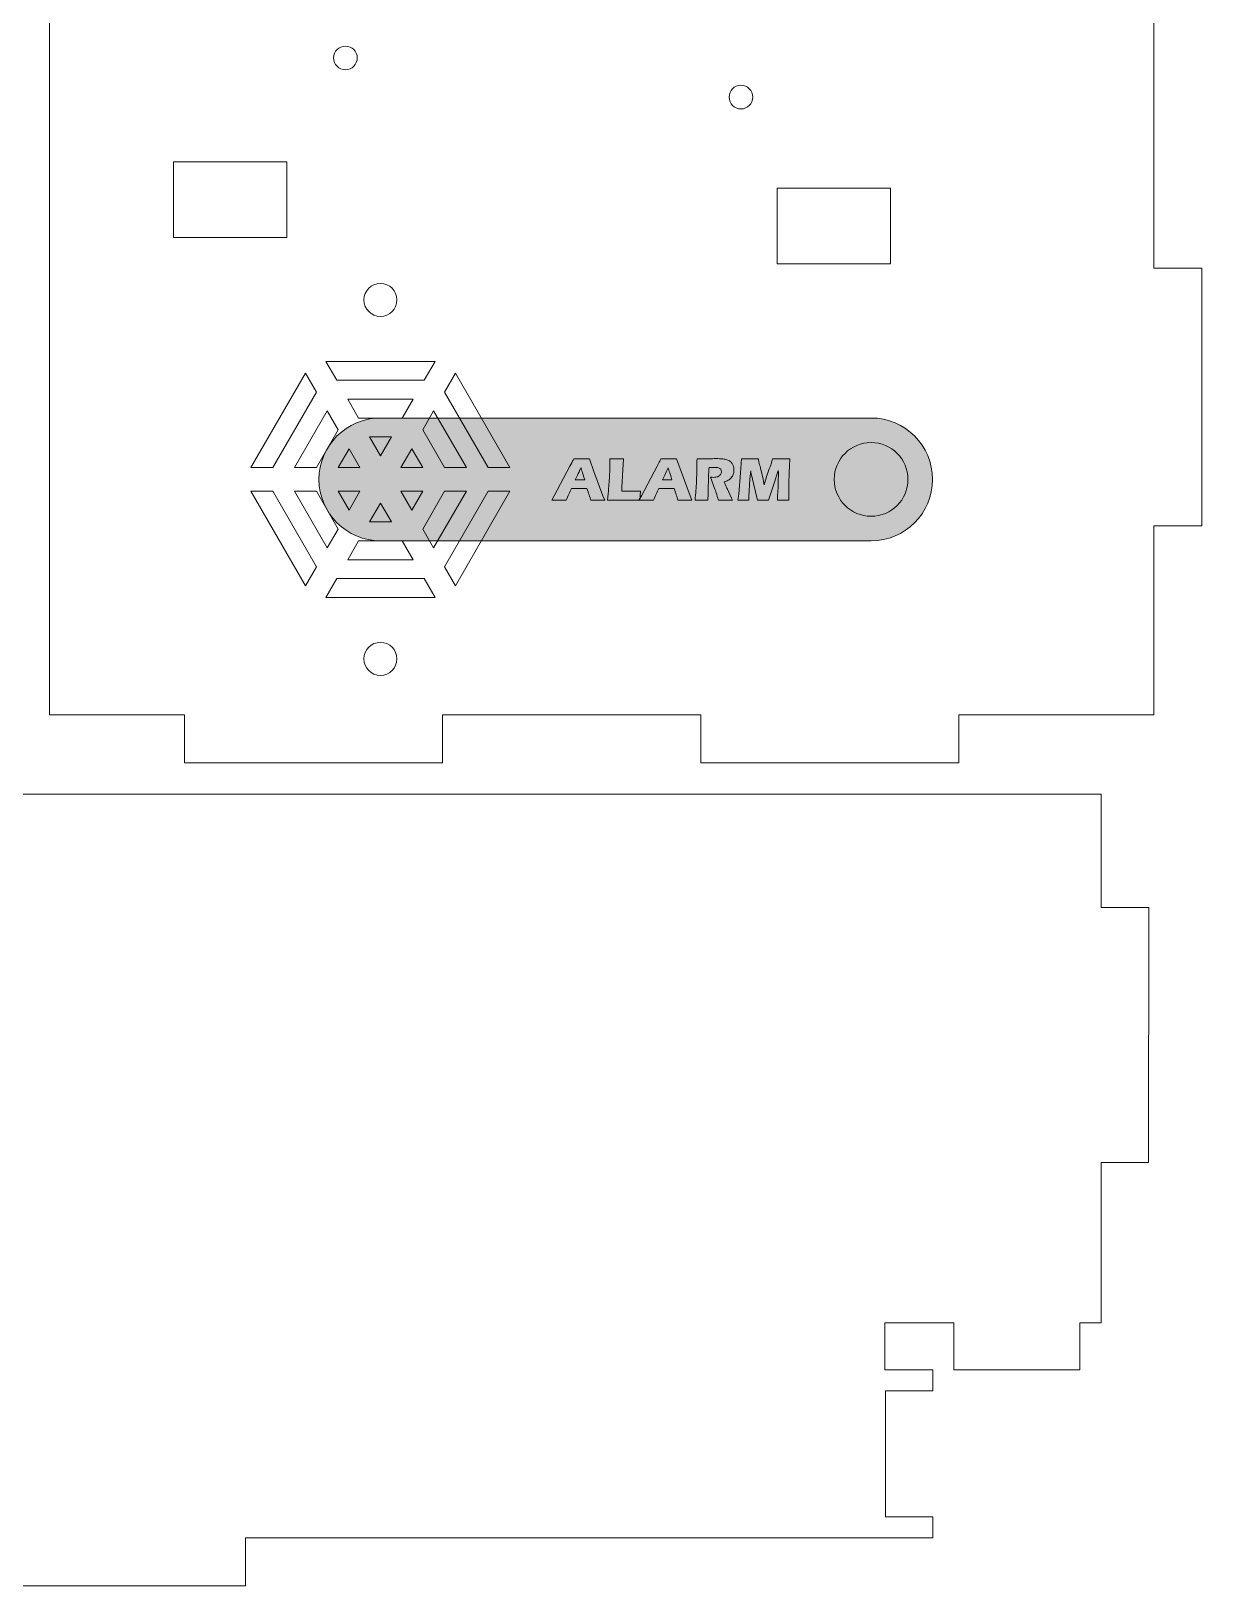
# Model space of a CAD drawing. Header units: millimetres. Extents: x -102 to 579, y -399 to 127.
# Drawn here: x 22.6 to 146.5, y -399 to -234.4 of the extents above; entities that cross this region are included whole.
import ezdxf

# ---------------------------------------------------------------- set-up
doc = ezdxf.new("R2010")
doc.units = ezdxf.units.MM
doc.header["$MEASUREMENT"] = 0
doc.layers.add('Layer 1', color=7, linetype='Continuous')

# ---------------------------------------------------------------- blocks, each defined once
blk = doc.blocks.new('block 58')
at = {"layer": 'Layer 1', "color": 7, "lineweight": 5, "true_color": 0xffffff}
blk.add_open_spline([(54.66, -237.27), (54.66, -236.58), (55.21, -236.02), (55.91, -236.02), (56.6, -236.02), (57.16, -236.58), (57.16, -237.27), (57.16, -237.96), (56.6, -238.52), (55.91, -238.52), (55.21, -238.52), (54.66, -237.96), (54.66, -237.27), (54.66, -237.27), (54.66, -237.27), (54.66, -237.27)], degree=3, knots=[0, 0, 0, 0, 1, 1, 1, 2, 2, 2, 3, 3, 3, 4, 4, 4, 5, 5, 5, 5], dxfattribs=at)
blk = doc.blocks.new('block 61')
at = {"layer": 'Layer 1', "color": 7, "lineweight": 5, "true_color": 0xffffff}
blk.add_open_spline([(96.51, -241.42), (96.51, -240.73), (97.06, -240.17), (97.76, -240.17), (98.45, -240.17), (99.01, -240.73), (99.01, -241.42), (99.01, -242.11), (98.45, -242.67), (97.76, -242.67), (97.06, -242.67), (96.51, -242.11), (96.51, -241.42), (96.51, -241.42), (96.51, -241.42), (96.51, -241.42)], degree=3, knots=[0, 0, 0, 0, 1, 1, 1, 2, 2, 2, 3, 3, 3, 4, 4, 4, 5, 5, 5, 5], dxfattribs=at)
blk = doc.blocks.new('block 64')
at = {"layer": 'Layer 1', "color": 7, "lineweight": 5, "true_color": 0xffffff}
blk.add_open_spline([(57.86, -262.89), (57.86, -261.92), (58.65, -261.14), (59.61, -261.14), (60.58, -261.14), (61.36, -261.92), (61.36, -262.89), (61.36, -263.85), (60.58, -264.64), (59.61, -264.64), (58.65, -264.64), (57.86, -263.85), (57.86, -262.89), (57.86, -262.89), (57.86, -262.89), (57.86, -262.89)], degree=3, knots=[0, 0, 0, 0, 1, 1, 1, 2, 2, 2, 3, 3, 3, 4, 4, 4, 5, 5, 5, 5], dxfattribs=at)
blk = doc.blocks.new('block 65')
at = {"layer": 'Layer 1', "color": 7, "lineweight": 5, "true_color": 0xffffff}
blk.add_open_spline([(57.86, -300.89), (57.86, -299.92), (58.65, -299.14), (59.61, -299.14), (60.58, -299.14), (61.36, -299.92), (61.36, -300.89), (61.36, -301.85), (60.58, -302.64), (59.61, -302.64), (58.65, -302.64), (57.86, -301.85), (57.86, -300.89), (57.86, -300.89), (57.86, -300.89), (57.86, -300.89)], degree=3, knots=[0, 0, 0, 0, 1, 1, 1, 2, 2, 2, 3, 3, 3, 4, 4, 4, 5, 5, 5, 5], dxfattribs=at)
blk = doc.blocks.new('block 66')
at = {"layer": 'Layer 1', "color": 7, "lineweight": 5, "true_color": 0xffffff}
blk.add_open_spline([(107.63, -281.89), (107.63, -279.73), (109.38, -277.99), (111.53, -277.99), (113.69, -277.99), (115.43, -279.73), (115.43, -281.89), (115.43, -284.04), (113.69, -285.79), (111.53, -285.79), (109.38, -285.79), (107.63, -284.04), (107.63, -281.89), (107.63, -281.89), (107.63, -281.89), (107.63, -281.89)], degree=3, knots=[0, 0, 0, 0, 1, 1, 1, 2, 2, 2, 3, 3, 3, 4, 4, 4, 5, 5, 5, 5], dxfattribs=at)
blk = doc.blocks.new('block 70')
at = {"layer": 'Layer 1', "color": 7, "lineweight": 5, "true_color": 0xffffff}
blk.add_lwpolyline([(113.59, -251.07), (113.59, -259.07), (101.59, -259.07), (101.59, -251.07), (113.59, -251.07)], dxfattribs=at)
blk = doc.blocks.new('block 71')
at = {"layer": 'Layer 1', "color": 7, "lineweight": 5, "true_color": 0xffffff}
blk.add_lwpolyline([(49.72, -248.28), (49.72, -256.28), (37.72, -256.28), (37.72, -248.28), (49.72, -248.28)], dxfattribs=at)
blk = doc.blocks.new('block 72')
at = {"layer": 'Layer 1', "color": 7, "lineweight": 5, "true_color": 0xffffff}
blk.add_lwpolyline([(67.55, -293.14), (73.32, -283.14)], dxfattribs=at)
blk = doc.blocks.new('block 73')
at = {"layer": 'Layer 1', "color": 7, "lineweight": 5, "true_color": 0xffffff}
blk.add_lwpolyline([(73.32, -283.14), (71.01, -283.14)], dxfattribs=at)
blk = doc.blocks.new('block 74')
at = {"layer": 'Layer 1', "color": 7, "lineweight": 5, "true_color": 0xffffff}
blk.add_lwpolyline([(71.01, -283.14), (66.4, -291.14)], dxfattribs=at)
blk = doc.blocks.new('block 75')
at = {"layer": 'Layer 1', "color": 7, "lineweight": 5, "true_color": 0xffffff}
blk.add_lwpolyline([(66.4, -291.14), (67.55, -293.14)], dxfattribs=at)
blk = doc.blocks.new('block 76')
at = {"layer": 'Layer 1', "color": 7, "lineweight": 5, "true_color": 0xffffff}
blk.add_lwpolyline([(50.52, -283.14), (53.98, -289.14)], dxfattribs=at)
blk = doc.blocks.new('block 77')
at = {"layer": 'Layer 1', "color": 7, "lineweight": 5, "true_color": 0xffffff}
blk.add_lwpolyline([(53.98, -289.14), (55.14, -287.14)], dxfattribs=at)
blk = doc.blocks.new('block 78')
at = {"layer": 'Layer 1', "color": 7, "lineweight": 5, "true_color": 0xffffff}
blk.add_lwpolyline([(55.14, -287.14), (52.83, -283.14)], dxfattribs=at)
blk = doc.blocks.new('block 79')
at = {"layer": 'Layer 1', "color": 7, "lineweight": 5, "true_color": 0xffffff}
blk.add_lwpolyline([(52.83, -283.14), (50.52, -283.14)], dxfattribs=at)
blk = doc.blocks.new('block 80')
at = {"layer": 'Layer 1', "color": 7, "lineweight": 5, "true_color": 0xffffff}
blk.add_lwpolyline([(63.08, -273.39), (56.15, -273.39)], dxfattribs=at)
blk = doc.blocks.new('block 81')
at = {"layer": 'Layer 1', "color": 7, "lineweight": 5, "true_color": 0xffffff}
blk.add_lwpolyline([(56.15, -273.39), (57.3, -275.39)], dxfattribs=at)
blk = doc.blocks.new('block 82')
at = {"layer": 'Layer 1', "color": 7, "lineweight": 5, "true_color": 0xffffff}
blk.add_lwpolyline([(57.3, -275.39), (61.92, -275.39)], dxfattribs=at)
blk = doc.blocks.new('block 83')
at = {"layer": 'Layer 1', "color": 7, "lineweight": 5, "true_color": 0xffffff}
blk.add_lwpolyline([(61.92, -275.39), (63.08, -273.39)], dxfattribs=at)
blk = doc.blocks.new('block 84')
at = {"layer": 'Layer 1', "color": 7, "lineweight": 5, "true_color": 0xffffff}
blk.add_lwpolyline([(53.98, -274.64), (50.52, -280.64)], dxfattribs=at)
blk = doc.blocks.new('block 85')
at = {"layer": 'Layer 1', "color": 7, "lineweight": 5, "true_color": 0xffffff}
blk.add_lwpolyline([(50.52, -280.64), (52.83, -280.64)], dxfattribs=at)
blk = doc.blocks.new('block 86')
at = {"layer": 'Layer 1', "color": 7, "lineweight": 5, "true_color": 0xffffff}
blk.add_lwpolyline([(52.83, -280.64), (55.14, -276.64)], dxfattribs=at)
blk = doc.blocks.new('block 87')
at = {"layer": 'Layer 1', "color": 7, "lineweight": 5, "true_color": 0xffffff}
blk.add_lwpolyline([(55.14, -276.64), (53.98, -274.64)], dxfattribs=at)
blk = doc.blocks.new('block 88')
at = {"layer": 'Layer 1', "color": 7, "lineweight": 5, "true_color": 0xffffff}
blk.add_lwpolyline([(56.15, -290.39), (63.08, -290.39)], dxfattribs=at)
blk = doc.blocks.new('block 89')
at = {"layer": 'Layer 1', "color": 7, "lineweight": 5, "true_color": 0xffffff}
blk.add_lwpolyline([(63.08, -290.39), (61.92, -288.39)], dxfattribs=at)
blk = doc.blocks.new('block 90')
at = {"layer": 'Layer 1', "color": 7, "lineweight": 5, "true_color": 0xffffff}
blk.add_lwpolyline([(61.92, -288.39), (57.3, -288.39)], dxfattribs=at)
blk = doc.blocks.new('block 91')
at = {"layer": 'Layer 1', "color": 7, "lineweight": 5, "true_color": 0xffffff}
blk.add_lwpolyline([(57.3, -288.39), (56.15, -290.39)], dxfattribs=at)
blk = doc.blocks.new('block 92')
at = {"layer": 'Layer 1', "color": 7, "lineweight": 5, "true_color": 0xffffff}
blk.add_lwpolyline([(65.24, -289.14), (68.71, -283.14)], dxfattribs=at)
blk = doc.blocks.new('block 93')
at = {"layer": 'Layer 1', "color": 7, "lineweight": 5, "true_color": 0xffffff}
blk.add_lwpolyline([(68.71, -283.14), (66.4, -283.14)], dxfattribs=at)
blk = doc.blocks.new('block 94')
at = {"layer": 'Layer 1', "color": 7, "lineweight": 5, "true_color": 0xffffff}
blk.add_lwpolyline([(66.4, -283.14), (64.09, -287.14)], dxfattribs=at)
blk = doc.blocks.new('block 95')
at = {"layer": 'Layer 1', "color": 7, "lineweight": 5, "true_color": 0xffffff}
blk.add_lwpolyline([(64.09, -287.14), (65.24, -289.14)], dxfattribs=at)
blk = doc.blocks.new('block 96')
at = {"layer": 'Layer 1', "color": 7, "lineweight": 5, "true_color": 0xffffff}
blk.add_lwpolyline([(64.09, -280.64), (62.93, -278.64)], dxfattribs=at)
blk = doc.blocks.new('block 97')
at = {"layer": 'Layer 1', "color": 7, "lineweight": 5, "true_color": 0xffffff}
blk.add_lwpolyline([(62.93, -278.64), (61.78, -280.64)], dxfattribs=at)
blk = doc.blocks.new('block 98')
at = {"layer": 'Layer 1', "color": 7, "lineweight": 5, "true_color": 0xffffff}
blk.add_lwpolyline([(61.78, -280.64), (64.09, -280.64)], dxfattribs=at)
blk = doc.blocks.new('block 99')
at = {"layer": 'Layer 1', "color": 7, "lineweight": 5, "true_color": 0xffffff}
blk.add_lwpolyline([(60.77, -277.39), (58.46, -277.39)], dxfattribs=at)
blk = doc.blocks.new('block 100')
at = {"layer": 'Layer 1', "color": 7, "lineweight": 5, "true_color": 0xffffff}
blk.add_lwpolyline([(58.46, -277.39), (59.61, -279.39)], dxfattribs=at)
blk = doc.blocks.new('block 101')
at = {"layer": 'Layer 1', "color": 7, "lineweight": 5, "true_color": 0xffffff}
blk.add_lwpolyline([(59.61, -279.39), (60.77, -277.39)], dxfattribs=at)
blk = doc.blocks.new('block 102')
at = {"layer": 'Layer 1', "color": 7, "lineweight": 5, "true_color": 0xffffff}
blk.add_lwpolyline([(57.45, -283.14), (55.14, -283.14)], dxfattribs=at)
blk = doc.blocks.new('block 103')
at = {"layer": 'Layer 1', "color": 7, "lineweight": 5, "true_color": 0xffffff}
blk.add_lwpolyline([(55.14, -283.14), (56.29, -285.14)], dxfattribs=at)
blk = doc.blocks.new('block 104')
at = {"layer": 'Layer 1', "color": 7, "lineweight": 5, "true_color": 0xffffff}
blk.add_lwpolyline([(56.29, -285.14), (57.45, -283.14)], dxfattribs=at)
blk = doc.blocks.new('block 105')
at = {"layer": 'Layer 1', "color": 7, "lineweight": 5, "true_color": 0xffffff}
blk.add_lwpolyline([(48.21, -280.64), (52.83, -272.64)], dxfattribs=at)
blk = doc.blocks.new('block 106')
at = {"layer": 'Layer 1', "color": 7, "lineweight": 5, "true_color": 0xffffff}
blk.add_lwpolyline([(52.83, -272.64), (51.67, -270.64)], dxfattribs=at)
blk = doc.blocks.new('block 107')
at = {"layer": 'Layer 1', "color": 7, "lineweight": 5, "true_color": 0xffffff}
blk.add_lwpolyline([(51.67, -270.64), (45.9, -280.64)], dxfattribs=at)
blk = doc.blocks.new('block 108')
at = {"layer": 'Layer 1', "color": 7, "lineweight": 5, "true_color": 0xffffff}
blk.add_lwpolyline([(45.9, -280.64), (48.21, -280.64)], dxfattribs=at)
blk = doc.blocks.new('block 109')
at = {"layer": 'Layer 1', "color": 7, "lineweight": 5, "true_color": 0xffffff}
blk.add_lwpolyline([(66.4, -272.64), (71.01, -280.64)], dxfattribs=at)
blk = doc.blocks.new('block 110')
at = {"layer": 'Layer 1', "color": 7, "lineweight": 5, "true_color": 0xffffff}
blk.add_lwpolyline([(71.01, -280.64), (73.32, -280.64)], dxfattribs=at)
blk = doc.blocks.new('block 111')
at = {"layer": 'Layer 1', "color": 7, "lineweight": 5, "true_color": 0xffffff}
blk.add_lwpolyline([(73.32, -280.64), (67.55, -270.64)], dxfattribs=at)
blk = doc.blocks.new('block 112')
at = {"layer": 'Layer 1', "color": 7, "lineweight": 5, "true_color": 0xffffff}
blk.add_lwpolyline([(67.55, -270.64), (66.4, -272.64)], dxfattribs=at)
blk = doc.blocks.new('block 113')
at = {"layer": 'Layer 1', "color": 7, "lineweight": 5, "true_color": 0xffffff}
blk.add_lwpolyline([(64.23, -292.39), (54.99, -292.39)], dxfattribs=at)
blk = doc.blocks.new('block 114')
at = {"layer": 'Layer 1', "color": 7, "lineweight": 5, "true_color": 0xffffff}
blk.add_lwpolyline([(53.84, -294.39), (65.39, -294.39)], dxfattribs=at)
blk = doc.blocks.new('block 115')
at = {"layer": 'Layer 1', "color": 7, "lineweight": 5, "true_color": 0xffffff}
blk.add_lwpolyline([(65.39, -294.39), (64.23, -292.39)], dxfattribs=at)
blk = doc.blocks.new('block 116')
at = {"layer": 'Layer 1', "color": 7, "lineweight": 5, "true_color": 0xffffff}
blk.add_lwpolyline([(54.99, -271.39), (64.23, -271.39)], dxfattribs=at)
blk = doc.blocks.new('block 117')
at = {"layer": 'Layer 1', "color": 7, "lineweight": 5, "true_color": 0xffffff}
blk.add_lwpolyline([(64.23, -271.39), (65.39, -269.39)], dxfattribs=at)
blk = doc.blocks.new('block 118')
at = {"layer": 'Layer 1', "color": 7, "lineweight": 5, "true_color": 0xffffff}
blk.add_lwpolyline([(65.39, -269.39), (53.84, -269.39)], dxfattribs=at)
blk = doc.blocks.new('block 119')
at = {"layer": 'Layer 1', "color": 7, "lineweight": 5, "true_color": 0xffffff}
blk.add_lwpolyline([(53.84, -269.39), (54.99, -271.39)], dxfattribs=at)
blk = doc.blocks.new('block 120')
at = {"layer": 'Layer 1', "color": 7, "lineweight": 5, "true_color": 0xffffff}
blk.add_lwpolyline([(52.83, -291.14), (48.21, -283.14)], dxfattribs=at)
blk = doc.blocks.new('block 121')
at = {"layer": 'Layer 1', "color": 7, "lineweight": 5, "true_color": 0xffffff}
blk.add_lwpolyline([(48.21, -283.14), (45.9, -283.14)], dxfattribs=at)
blk = doc.blocks.new('block 122')
at = {"layer": 'Layer 1', "color": 7, "lineweight": 5, "true_color": 0xffffff}
blk.add_lwpolyline([(45.9, -283.14), (51.67, -293.14)], dxfattribs=at)
blk = doc.blocks.new('block 123')
at = {"layer": 'Layer 1', "color": 7, "lineweight": 5, "true_color": 0xffffff}
blk.add_lwpolyline([(51.67, -293.14), (52.83, -291.14)], dxfattribs=at)
blk = doc.blocks.new('block 124')
at = {"layer": 'Layer 1', "color": 7, "lineweight": 5, "true_color": 0xffffff}
blk.add_lwpolyline([(56.29, -278.64), (55.14, -280.64)], dxfattribs=at)
blk = doc.blocks.new('block 125')
at = {"layer": 'Layer 1', "color": 7, "lineweight": 5, "true_color": 0xffffff}
blk.add_lwpolyline([(55.14, -280.64), (57.45, -280.64)], dxfattribs=at)
blk = doc.blocks.new('block 126')
at = {"layer": 'Layer 1', "color": 7, "lineweight": 5, "true_color": 0xffffff}
blk.add_lwpolyline([(57.45, -280.64), (56.29, -278.64)], dxfattribs=at)
blk = doc.blocks.new('block 127')
at = {"layer": 'Layer 1', "color": 7, "lineweight": 5, "true_color": 0xffffff}
blk.add_lwpolyline([(68.71, -280.64), (65.24, -274.64)], dxfattribs=at)
blk = doc.blocks.new('block 128')
at = {"layer": 'Layer 1', "color": 7, "lineweight": 5, "true_color": 0xffffff}
blk.add_lwpolyline([(65.24, -274.64), (64.09, -276.64)], dxfattribs=at)
blk = doc.blocks.new('block 129')
at = {"layer": 'Layer 1', "color": 7, "lineweight": 5, "true_color": 0xffffff}
blk.add_lwpolyline([(64.09, -276.64), (66.4, -280.64)], dxfattribs=at)
blk = doc.blocks.new('block 130')
at = {"layer": 'Layer 1', "color": 7, "lineweight": 5, "true_color": 0xffffff}
blk.add_lwpolyline([(66.4, -280.64), (68.71, -280.64)], dxfattribs=at)
blk = doc.blocks.new('block 131')
at = {"layer": 'Layer 1', "color": 7, "lineweight": 5, "true_color": 0xffffff}
blk.add_lwpolyline([(58.46, -286.39), (60.77, -286.39)], dxfattribs=at)
blk = doc.blocks.new('block 132')
at = {"layer": 'Layer 1', "color": 7, "lineweight": 5, "true_color": 0xffffff}
blk.add_lwpolyline([(60.77, -286.39), (59.61, -284.39)], dxfattribs=at)
blk = doc.blocks.new('block 133')
at = {"layer": 'Layer 1', "color": 7, "lineweight": 5, "true_color": 0xffffff}
blk.add_lwpolyline([(59.61, -284.39), (58.46, -286.39)], dxfattribs=at)
blk = doc.blocks.new('block 134')
at = {"layer": 'Layer 1', "color": 7, "lineweight": 5, "true_color": 0xffffff}
blk.add_lwpolyline([(62.93, -285.14), (64.09, -283.14)], dxfattribs=at)
blk = doc.blocks.new('block 135')
at = {"layer": 'Layer 1', "color": 7, "lineweight": 5, "true_color": 0xffffff}
blk.add_lwpolyline([(64.09, -283.14), (61.78, -283.14)], dxfattribs=at)
blk = doc.blocks.new('block 136')
at = {"layer": 'Layer 1', "color": 7, "lineweight": 5, "true_color": 0xffffff}
blk.add_lwpolyline([(61.78, -283.14), (62.93, -285.14)], dxfattribs=at)
blk = doc.blocks.new('block 137')
at = {"layer": 'Layer 1', "color": 7, "lineweight": 5, "true_color": 0xffffff}
blk.add_lwpolyline([(54.99, -292.39), (53.84, -294.39)], dxfattribs=at)
blk = doc.blocks.new('block 138')
at = {"layer": 'Layer 1', "color": 7, "lineweight": 5, "true_color": 0xffffff}
blk.add_lwpolyline([(24.61, -306.81), (24.61, -75.67)], dxfattribs=at)
blk = doc.blocks.new('block 139')
at = {"layer": 'Layer 1', "color": 7, "lineweight": 5, "true_color": 0xffffff}
blk.add_lwpolyline([(141.45, -232.21), (141.45, -259.51), (146.53, -259.51), (146.53, -286.82), (141.45, -286.82), (141.45, -306.81), (120.8, -306.81), (120.8, -311.89), (93.5, -311.89), (93.5, -306.81), (66.19, -306.81), (66.19, -311.89), (38.89, -311.89), (38.89, -306.81), (24.61, -306.81)], dxfattribs=at)
blk = doc.blocks.new('block 55')
at = {"layer": 'Layer 1'}
for name in ['block 139', 'block 138', 'block 58', 'block 61', 'block 71', 'block 70', 'block 64', 'block 118', 'block 119', 'block 117', 'block 107', 'block 106', 'block 116', 'block 112', 'block 111', 'block 105', 'block 109', 'block 84', 'block 87', 'block 80', 'block 81', 'block 83', 'block 128', 'block 127', 'block 82', 'block 86', 'block 99', 'block 100', 'block 101', 'block 129', 'block 66', 'block 124', 'block 126', 'block 97', 'block 96', 'block 108', 'block 85', 'block 125', 'block 98', 'block 130', 'block 110', 'block 121', 'block 122', 'block 120', 'block 76', 'block 79', 'block 78', 'block 102', 'block 103', 'block 104', 'block 133', 'block 132', 'block 135', 'block 136', 'block 134', 'block 94', 'block 92', 'block 74', 'block 93', 'block 72', 'block 73', 'block 77', 'block 131', 'block 95', 'block 91', 'block 90', 'block 89', 'block 123', 'block 88', 'block 75', 'block 137', 'block 113', 'block 115', 'block 114', 'block 65']:
    blk.add_blockref(name, (0, 0), dxfattribs=at)
blk = doc.blocks.new('block 162')
at = {"layer": 'Layer 1', "color": 7, "lineweight": 5, "true_color": 0xffffff}
blk.add_lwpolyline([(-4.68, -393.94), (-4.68, -399.02), (45.32, -399.02), (45.32, -393.94), (118.05, -393.94), (118.05, -391.72), (113.05, -391.72), (113.05, -378.38), (118.05, -378.38), (118.05, -376.16), (112.97, -376.16), (112.97, -371.16), (120.27, -371.16), (120.27, -376.16), (133.61, -376.16), (133.61, -371.16), (135.89, -371.16), (135.89, -354.2), (140.89, -354.2), (140.91, -327.2), (135.89, -327.2), (135.89, -315.2), (-95.25, -315.2), (-95.25, -327.2), (-100.27, -327.2), (-100.25, -354.2), (-95.25, -354.2), (-95.25, -393.94), (-4.68, -393.94)], dxfattribs=at)
blk = doc.blocks.new('block 164')
at = {"layer": 'Layer 1', "true_color": 0x000000}
h = blk.add_hatch(color=18, dxfattribs=at)
h.dxf.hatch_style = 2
edge = h.paths.add_edge_path()
edge.add_spline(control_points=[(77.74, -284.1), (77.74, -284.1), (78.01, -283.64), (78.01, -283.64), (78.01, -283.64), (79.67, -280.5), (79.67, -280.5), (79.67, -280.5), (79.85, -280.15), (79.85, -280.15), (79.9, -280.05), (79.97, -279.9), (80.07, -279.71), (80.44, -279.71), (80.72, -279.72), (80.89, -279.72), (81.19, -279.72), (81.47, -279.71), (81.73, -279.71), (81.73, -279.71), (82.2, -281.05), (82.2, -281.05), (82.2, -281.05), (83.16, -283.63), (83.16, -283.63), (83.16, -283.63), (83.34, -284.1), (83.34, -284.1), (82.97, -284.1), (82.74, -284.09), (82.67, -284.09), (82.49, -284.09), (82.22, -284.1), (81.87, -284.1), (81.78, -283.75), (81.64, -283.33), (81.46, -282.85), (81.46, -282.85), (79.84, -282.85), (79.84, -282.85), (79.66, -283.23), (79.46, -283.65), (79.26, -284.1), (78.87, -284.1), (78.62, -284.09), (78.53, -284.09), (78.37, -284.09), (78.1, -284.1), (77.74, -284.1)], knot_values=[0, 0, 0, 0, 1, 1, 1, 2, 2, 2, 3, 3, 3, 4, 4, 4, 5, 5, 5, 6, 6, 6, 7, 7, 7, 8, 8, 8, 9, 9, 9, 10, 10, 10, 11, 11, 11, 12, 12, 12, 13, 13, 13, 14, 14, 14, 15, 15, 15, 16, 16, 16, 16], degree=3, periodic=1)
edge = h.paths.add_edge_path()
edge.add_spline(control_points=[(80.23, -281.92), (80.23, -281.92), (81.23, -281.92), (81.23, -281.92), (80.98, -281.16), (80.85, -280.74), (80.82, -280.67), (80.68, -280.98), (80.56, -281.24), (80.46, -281.44), (80.46, -281.44), (80.23, -281.92), (80.23, -281.92)], knot_values=[0, 0, 0, 0, 1, 1, 1, 2, 2, 2, 3, 3, 3, 4, 4, 4, 4], degree=3, periodic=1)
h = blk.add_hatch(color=18, dxfattribs=at)
h.dxf.hatch_style = 2
edge = h.paths.add_edge_path()
edge.add_spline(control_points=[(83.65, -284.1), (83.7, -283.59), (83.74, -283.18), (83.76, -282.86), (83.81, -282.28), (83.84, -281.7), (83.87, -281.12), (83.89, -280.55), (83.9, -280.08), (83.9, -279.71), (84.19, -279.71), (84.45, -279.72), (84.67, -279.72), (84.83, -279.72), (85.04, -279.71), (85.33, -279.71), (85.33, -279.71), (85.25, -280.87), (85.25, -280.87), (85.25, -280.87), (85.16, -282.7), (85.16, -282.7), (85.16, -282.7), (85.14, -283.14), (85.14, -283.14), (85.51, -283.15), (85.75, -283.15), (85.86, -283.15), (86.43, -283.15), (86.85, -283.14), (87.14, -283.13), (87.14, -283.13), (87.07, -284.1), (87.07, -284.1), (86.51, -284.1), (85.97, -284.09), (85.46, -284.09), (84.77, -284.09), (84.17, -284.1), (83.65, -284.1)], knot_values=[0, 0, 0, 0, 1, 1, 1, 2, 2, 2, 3, 3, 3, 4, 4, 4, 5, 5, 5, 6, 6, 6, 7, 7, 7, 8, 8, 8, 9, 9, 9, 10, 10, 10, 11, 11, 11, 12, 12, 12, 13, 13, 13, 13], degree=3, periodic=1)
h = blk.add_hatch(color=18, dxfattribs=at)
h.dxf.hatch_style = 2
edge = h.paths.add_edge_path()
edge.add_spline(control_points=[(86.96, -284.1), (86.96, -284.1), (87.23, -283.64), (87.23, -283.64), (87.23, -283.64), (88.89, -280.5), (88.89, -280.5), (88.89, -280.5), (89.07, -280.15), (89.07, -280.15), (89.12, -280.05), (89.2, -279.9), (89.29, -279.71), (89.66, -279.71), (89.94, -279.72), (90.11, -279.72), (90.42, -279.72), (90.7, -279.71), (90.95, -279.71), (90.95, -279.71), (91.42, -281.05), (91.42, -281.05), (91.42, -281.05), (92.38, -283.63), (92.38, -283.63), (92.38, -283.63), (92.56, -284.1), (92.56, -284.1), (92.19, -284.1), (91.97, -284.09), (91.89, -284.09), (91.71, -284.09), (91.44, -284.1), (91.09, -284.1), (91, -283.75), (90.86, -283.33), (90.68, -282.85), (90.68, -282.85), (89.07, -282.85), (89.07, -282.85), (88.88, -283.23), (88.69, -283.65), (88.49, -284.1), (88.09, -284.1), (87.84, -284.09), (87.75, -284.09), (87.59, -284.09), (87.33, -284.1), (86.96, -284.1)], knot_values=[0, 0, 0, 0, 1, 1, 1, 2, 2, 2, 3, 3, 3, 4, 4, 4, 5, 5, 5, 6, 6, 6, 7, 7, 7, 8, 8, 8, 9, 9, 9, 10, 10, 10, 11, 11, 11, 12, 12, 12, 13, 13, 13, 14, 14, 14, 15, 15, 15, 16, 16, 16, 16], degree=3, periodic=1)
edge = h.paths.add_edge_path()
edge.add_spline(control_points=[(89.45, -281.92), (89.45, -281.92), (90.45, -281.92), (90.45, -281.92), (90.21, -281.16), (90.07, -280.74), (90.05, -280.67), (89.9, -280.98), (89.78, -281.24), (89.69, -281.44), (89.69, -281.44), (89.45, -281.92), (89.45, -281.92)], knot_values=[0, 0, 0, 0, 1, 1, 1, 2, 2, 2, 3, 3, 3, 4, 4, 4, 4], degree=3, periodic=1)
h = blk.add_hatch(color=18, dxfattribs=at)
h.dxf.hatch_style = 2
edge = h.paths.add_edge_path()
edge.add_spline(control_points=[(92.9, -284.1), (92.94, -283.72), (92.97, -283.38), (92.99, -283.08), (93.02, -282.78), (93.04, -282.43), (93.05, -282.03), (93.07, -281.63), (93.08, -281.21), (93.09, -280.77), (93.1, -280.32), (93.11, -279.97), (93.11, -279.71), (93.37, -279.72), (93.59, -279.72), (93.75, -279.72), (93.93, -279.72), (94.14, -279.71), (94.38, -279.71), (94.63, -279.7), (94.87, -279.69), (95.1, -279.69), (95.38, -279.69), (95.62, -279.7), (95.84, -279.72), (96, -279.74), (96.14, -279.77), (96.27, -279.82), (96.41, -279.86), (96.52, -279.92), (96.61, -279.99), (96.7, -280.06), (96.77, -280.13), (96.83, -280.22), (96.89, -280.3), (96.94, -280.4), (96.97, -280.51), (97.01, -280.62), (97.02, -280.74), (97.02, -280.87), (97.02, -281.02), (97, -281.15), (96.97, -281.28), (96.93, -281.4), (96.87, -281.52), (96.8, -281.63), (96.72, -281.74), (96.62, -281.83), (96.5, -281.92), (96.38, -282), (96.21, -282.08), (96, -282.16), (96, -282.16), (96.17, -282.57), (96.17, -282.57), (96.21, -282.68), (96.26, -282.8), (96.32, -282.92), (96.32, -282.92), (96.75, -283.86), (96.75, -283.86), (96.77, -283.9), (96.8, -283.98), (96.85, -284.1), (96.5, -284.1), (96.26, -284.09), (96.14, -284.09), (95.98, -284.09), (95.73, -284.1), (95.38, -284.1), (95.35, -283.99), (95.28, -283.78), (95.19, -283.48), (95.16, -283.35), (95.13, -283.26), (95.1, -283.19), (95.05, -283.04), (94.97, -282.82), (94.87, -282.55), (94.87, -282.55), (94.54, -281.64), (94.54, -281.64), (94.66, -281.66), (94.77, -281.67), (94.88, -281.67), (95.04, -281.67), (95.18, -281.65), (95.31, -281.6), (95.43, -281.55), (95.53, -281.48), (95.6, -281.38), (95.66, -281.28), (95.69, -281.18), (95.69, -281.07), (95.69, -280.98), (95.67, -280.89), (95.62, -280.82), (95.57, -280.76), (95.49, -280.7), (95.39, -280.67), (95.28, -280.63), (95.12, -280.62), (94.9, -280.62), (94.82, -280.62), (94.74, -280.62), (94.66, -280.62), (94.58, -280.63), (94.49, -280.63), (94.38, -280.63), (94.35, -281.07), (94.33, -281.61), (94.31, -282.24), (94.29, -282.87), (94.27, -283.49), (94.27, -284.1), (93.91, -284.1), (93.68, -284.09), (93.57, -284.09), (93.44, -284.09), (93.22, -284.1), (92.9, -284.1)], knot_values=[0, 0, 0, 0, 1, 1, 1, 2, 2, 2, 3, 3, 3, 4, 4, 4, 5, 5, 5, 6, 6, 6, 7, 7, 7, 8, 8, 8, 9, 9, 9, 10, 10, 10, 11, 11, 11, 12, 12, 12, 13, 13, 13, 14, 14, 14, 15, 15, 15, 16, 16, 16, 17, 17, 17, 18, 18, 18, 19, 19, 19, 20, 20, 20, 21, 21, 21, 22, 22, 22, 23, 23, 23, 24, 24, 24, 25, 25, 25, 26, 26, 26, 27, 27, 27, 28, 28, 28, 29, 29, 29, 30, 30, 30, 31, 31, 31, 32, 32, 32, 33, 33, 33, 34, 34, 34, 35, 35, 35, 36, 36, 36, 37, 37, 37, 38, 38, 38, 39, 39, 39, 40, 40, 40, 40], degree=3, periodic=1)
h = blk.add_hatch(color=18, dxfattribs=at)
h.dxf.hatch_style = 2
edge = h.paths.add_edge_path()
edge.add_spline(control_points=[(97.44, -284.1), (97.44, -284.1), (97.52, -283.45), (97.52, -283.45), (97.52, -283.45), (97.72, -281.2), (97.72, -281.2), (97.72, -281.2), (97.82, -279.71), (97.82, -279.71), (98.22, -279.71), (98.53, -279.72), (98.75, -279.72), (98.94, -279.72), (99.23, -279.71), (99.61, -279.71), (99.64, -279.89), (99.66, -280.03), (99.68, -280.13), (99.7, -280.23), (99.75, -280.41), (99.83, -280.69), (99.9, -280.97), (99.96, -281.21), (100.01, -281.41), (100.05, -281.61), (100.12, -281.96), (100.22, -282.45), (100.31, -282.11), (100.4, -281.82), (100.47, -281.58), (100.55, -281.34), (100.65, -281.06), (100.76, -280.76), (100.88, -280.45), (100.95, -280.24), (100.98, -280.15), (101.01, -280.05), (101.06, -279.91), (101.11, -279.71), (101.43, -279.71), (101.75, -279.72), (102.06, -279.72), (102.27, -279.72), (102.56, -279.71), (102.93, -279.71), (102.89, -280.43), (102.86, -281.05), (102.85, -281.57), (102.82, -282.59), (102.81, -283.29), (102.81, -283.67), (102.81, -283.75), (102.81, -283.89), (102.82, -284.1), (102.53, -284.1), (102.33, -284.09), (102.22, -284.09), (102.06, -284.09), (101.85, -284.1), (101.61, -284.1), (101.63, -283.91), (101.65, -283.45), (101.68, -282.72), (101.7, -282), (101.72, -281.53), (101.72, -281.33), (101.72, -281.24), (101.72, -281.12), (101.71, -280.96), (101.71, -280.96), (101.29, -282.27), (101.29, -282.27), (101.29, -282.27), (100.68, -284.1), (100.68, -284.1), (100.4, -284.1), (100.21, -284.09), (100.11, -284.09), (99.97, -284.09), (99.77, -284.1), (99.5, -284.1), (99.5, -284.1), (99.1, -282.33), (99.1, -282.33), (99.1, -282.33), (98.87, -281.39), (98.87, -281.39), (98.86, -281.35), (98.85, -281.31), (98.84, -281.25), (98.83, -281.2), (98.81, -281.11), (98.79, -280.97), (98.79, -280.97), (98.71, -281.86), (98.71, -281.86), (98.71, -281.86), (98.6, -283.69), (98.6, -283.69), (98.6, -283.69), (98.59, -284.1), (98.59, -284.1), (98.29, -284.1), (98.1, -284.09), (98.02, -284.09), (97.91, -284.09), (97.72, -284.1), (97.44, -284.1)], knot_values=[0, 0, 0, 0, 1, 1, 1, 2, 2, 2, 3, 3, 3, 4, 4, 4, 5, 5, 5, 6, 6, 6, 7, 7, 7, 8, 8, 8, 9, 9, 9, 10, 10, 10, 11, 11, 11, 12, 12, 12, 13, 13, 13, 14, 14, 14, 15, 15, 15, 16, 16, 16, 17, 17, 17, 18, 18, 18, 19, 19, 19, 20, 20, 20, 21, 21, 21, 22, 22, 22, 23, 23, 23, 24, 24, 24, 25, 25, 25, 26, 26, 26, 27, 27, 27, 28, 28, 28, 29, 29, 29, 30, 30, 30, 31, 31, 31, 32, 32, 32, 33, 33, 33, 34, 34, 34, 35, 35, 35, 36, 36, 36, 36], degree=3, periodic=1)
at = {"layer": 'Layer 1', "lineweight": 0}
for points, knots in [([(77.74, -284.1), (77.74, -284.1), (78.01, -283.64), (78.01, -283.64), (78.01, -283.64), (79.67, -280.5), (79.67, -280.5), (79.67, -280.5), (79.85, -280.15), (79.85, -280.15), (79.9, -280.05), (79.97, -279.9), (80.07, -279.71), (80.44, -279.71), (80.72, -279.72), (80.89, -279.72), (81.19, -279.72), (81.47, -279.71), (81.73, -279.71), (81.73, -279.71), (82.2, -281.05), (82.2, -281.05), (82.2, -281.05), (83.16, -283.63), (83.16, -283.63), (83.16, -283.63), (83.34, -284.1), (83.34, -284.1), (82.97, -284.1), (82.74, -284.09), (82.67, -284.09), (82.49, -284.09), (82.22, -284.1), (81.87, -284.1), (81.78, -283.75), (81.64, -283.33), (81.46, -282.85), (81.46, -282.85), (79.84, -282.85), (79.84, -282.85), (79.66, -283.23), (79.46, -283.65), (79.26, -284.1), (78.87, -284.1), (78.62, -284.09), (78.53, -284.09), (78.37, -284.09), (78.1, -284.1), (77.74, -284.1)], [0, 0, 0, 0, 1, 1, 1, 2, 2, 2, 3, 3, 3, 4, 4, 4, 5, 5, 5, 6, 6, 6, 7, 7, 7, 8, 8, 8, 9, 9, 9, 10, 10, 10, 11, 11, 11, 12, 12, 12, 13, 13, 13, 14, 14, 14, 15, 15, 15, 16, 16, 16, 16]), ([(83.65, -284.1), (83.7, -283.59), (83.74, -283.18), (83.76, -282.86), (83.81, -282.28), (83.84, -281.7), (83.87, -281.12), (83.89, -280.55), (83.9, -280.08), (83.9, -279.71), (84.19, -279.71), (84.45, -279.72), (84.67, -279.72), (84.83, -279.72), (85.04, -279.71), (85.33, -279.71), (85.33, -279.71), (85.25, -280.87), (85.25, -280.87), (85.25, -280.87), (85.16, -282.7), (85.16, -282.7), (85.16, -282.7), (85.14, -283.14), (85.14, -283.14), (85.51, -283.15), (85.75, -283.15), (85.86, -283.15), (86.43, -283.15), (86.85, -283.14), (87.14, -283.13), (87.14, -283.13), (87.07, -284.1), (87.07, -284.1), (86.51, -284.1), (85.97, -284.09), (85.46, -284.09), (84.77, -284.09), (84.17, -284.1), (83.65, -284.1)], [0, 0, 0, 0, 1, 1, 1, 2, 2, 2, 3, 3, 3, 4, 4, 4, 5, 5, 5, 6, 6, 6, 7, 7, 7, 8, 8, 8, 9, 9, 9, 10, 10, 10, 11, 11, 11, 12, 12, 12, 13, 13, 13, 13]), ([(86.96, -284.1), (86.96, -284.1), (87.23, -283.64), (87.23, -283.64), (87.23, -283.64), (88.89, -280.5), (88.89, -280.5), (88.89, -280.5), (89.07, -280.15), (89.07, -280.15), (89.12, -280.05), (89.2, -279.9), (89.29, -279.71), (89.66, -279.71), (89.94, -279.72), (90.11, -279.72), (90.42, -279.72), (90.7, -279.71), (90.95, -279.71), (90.95, -279.71), (91.42, -281.05), (91.42, -281.05), (91.42, -281.05), (92.38, -283.63), (92.38, -283.63), (92.38, -283.63), (92.56, -284.1), (92.56, -284.1), (92.19, -284.1), (91.97, -284.09), (91.89, -284.09), (91.71, -284.09), (91.44, -284.1), (91.09, -284.1), (91, -283.75), (90.86, -283.33), (90.68, -282.85), (90.68, -282.85), (89.07, -282.85), (89.07, -282.85), (88.88, -283.23), (88.69, -283.65), (88.49, -284.1), (88.09, -284.1), (87.84, -284.09), (87.75, -284.09), (87.59, -284.09), (87.33, -284.1), (86.96, -284.1)], [0, 0, 0, 0, 1, 1, 1, 2, 2, 2, 3, 3, 3, 4, 4, 4, 5, 5, 5, 6, 6, 6, 7, 7, 7, 8, 8, 8, 9, 9, 9, 10, 10, 10, 11, 11, 11, 12, 12, 12, 13, 13, 13, 14, 14, 14, 15, 15, 15, 16, 16, 16, 16]), ([(92.9, -284.1), (92.94, -283.72), (92.97, -283.38), (92.99, -283.08), (93.02, -282.78), (93.04, -282.43), (93.05, -282.03), (93.07, -281.63), (93.08, -281.21), (93.09, -280.77), (93.1, -280.32), (93.11, -279.97), (93.11, -279.71), (93.37, -279.72), (93.59, -279.72), (93.75, -279.72), (93.93, -279.72), (94.14, -279.71), (94.38, -279.71), (94.63, -279.7), (94.87, -279.69), (95.1, -279.69), (95.38, -279.69), (95.62, -279.7), (95.84, -279.72), (96, -279.74), (96.14, -279.77), (96.27, -279.82), (96.41, -279.86), (96.52, -279.92), (96.61, -279.99), (96.7, -280.06), (96.77, -280.13), (96.83, -280.22), (96.89, -280.3), (96.94, -280.4), (96.97, -280.51), (97.01, -280.62), (97.02, -280.74), (97.02, -280.87), (97.02, -281.02), (97, -281.15), (96.97, -281.28), (96.93, -281.4), (96.87, -281.52), (96.8, -281.63), (96.72, -281.74), (96.62, -281.83), (96.5, -281.92), (96.38, -282), (96.21, -282.08), (96, -282.16), (96, -282.16), (96.17, -282.57), (96.17, -282.57), (96.21, -282.68), (96.26, -282.8), (96.32, -282.92), (96.32, -282.92), (96.75, -283.86), (96.75, -283.86), (96.77, -283.9), (96.8, -283.98), (96.85, -284.1), (96.5, -284.1), (96.26, -284.09), (96.14, -284.09), (95.98, -284.09), (95.73, -284.1), (95.38, -284.1), (95.35, -283.99), (95.28, -283.78), (95.19, -283.48), (95.16, -283.35), (95.13, -283.26), (95.1, -283.19), (95.05, -283.04), (94.97, -282.82), (94.87, -282.55), (94.87, -282.55), (94.54, -281.64), (94.54, -281.64), (94.66, -281.66), (94.77, -281.67), (94.88, -281.67), (95.04, -281.67), (95.18, -281.65), (95.31, -281.6), (95.43, -281.55), (95.53, -281.48), (95.6, -281.38), (95.66, -281.28), (95.69, -281.18), (95.69, -281.07), (95.69, -280.98), (95.67, -280.89), (95.62, -280.82), (95.57, -280.76), (95.49, -280.7), (95.39, -280.67), (95.28, -280.63), (95.12, -280.62), (94.9, -280.62), (94.82, -280.62), (94.74, -280.62), (94.66, -280.62), (94.58, -280.63), (94.49, -280.63), (94.38, -280.63), (94.35, -281.07), (94.33, -281.61), (94.31, -282.24), (94.29, -282.87), (94.27, -283.49), (94.27, -284.1), (93.91, -284.1), (93.68, -284.09), (93.57, -284.09), (93.44, -284.09), (93.22, -284.1), (92.9, -284.1)], [0, 0, 0, 0, 1, 1, 1, 2, 2, 2, 3, 3, 3, 4, 4, 4, 5, 5, 5, 6, 6, 6, 7, 7, 7, 8, 8, 8, 9, 9, 9, 10, 10, 10, 11, 11, 11, 12, 12, 12, 13, 13, 13, 14, 14, 14, 15, 15, 15, 16, 16, 16, 17, 17, 17, 18, 18, 18, 19, 19, 19, 20, 20, 20, 21, 21, 21, 22, 22, 22, 23, 23, 23, 24, 24, 24, 25, 25, 25, 26, 26, 26, 27, 27, 27, 28, 28, 28, 29, 29, 29, 30, 30, 30, 31, 31, 31, 32, 32, 32, 33, 33, 33, 34, 34, 34, 35, 35, 35, 36, 36, 36, 37, 37, 37, 38, 38, 38, 39, 39, 39, 40, 40, 40, 40]), ([(97.44, -284.1), (97.44, -284.1), (97.52, -283.45), (97.52, -283.45), (97.52, -283.45), (97.72, -281.2), (97.72, -281.2), (97.72, -281.2), (97.82, -279.71), (97.82, -279.71), (98.22, -279.71), (98.53, -279.72), (98.75, -279.72), (98.94, -279.72), (99.23, -279.71), (99.61, -279.71), (99.64, -279.89), (99.66, -280.03), (99.68, -280.13), (99.7, -280.23), (99.75, -280.41), (99.83, -280.69), (99.9, -280.97), (99.96, -281.21), (100.01, -281.41), (100.05, -281.61), (100.12, -281.96), (100.22, -282.45), (100.31, -282.11), (100.4, -281.82), (100.47, -281.58), (100.55, -281.34), (100.65, -281.06), (100.76, -280.76), (100.88, -280.45), (100.95, -280.24), (100.98, -280.15), (101.01, -280.05), (101.06, -279.91), (101.11, -279.71), (101.43, -279.71), (101.75, -279.72), (102.06, -279.72), (102.27, -279.72), (102.56, -279.71), (102.93, -279.71), (102.89, -280.43), (102.86, -281.05), (102.85, -281.57), (102.82, -282.59), (102.81, -283.29), (102.81, -283.67), (102.81, -283.75), (102.81, -283.89), (102.82, -284.1), (102.53, -284.1), (102.33, -284.09), (102.22, -284.09), (102.06, -284.09), (101.85, -284.1), (101.61, -284.1), (101.63, -283.91), (101.65, -283.45), (101.68, -282.72), (101.7, -282), (101.72, -281.53), (101.72, -281.33), (101.72, -281.24), (101.72, -281.12), (101.71, -280.96), (101.71, -280.96), (101.29, -282.27), (101.29, -282.27), (101.29, -282.27), (100.68, -284.1), (100.68, -284.1), (100.4, -284.1), (100.21, -284.09), (100.11, -284.09), (99.97, -284.09), (99.77, -284.1), (99.5, -284.1), (99.5, -284.1), (99.1, -282.33), (99.1, -282.33), (99.1, -282.33), (98.87, -281.39), (98.87, -281.39), (98.86, -281.35), (98.85, -281.31), (98.84, -281.25), (98.83, -281.2), (98.81, -281.11), (98.79, -280.97), (98.79, -280.97), (98.71, -281.86), (98.71, -281.86), (98.71, -281.86), (98.6, -283.69), (98.6, -283.69), (98.6, -283.69), (98.59, -284.1), (98.59, -284.1), (98.29, -284.1), (98.1, -284.09), (98.02, -284.09), (97.91, -284.09), (97.72, -284.1), (97.44, -284.1)], [0, 0, 0, 0, 1, 1, 1, 2, 2, 2, 3, 3, 3, 4, 4, 4, 5, 5, 5, 6, 6, 6, 7, 7, 7, 8, 8, 8, 9, 9, 9, 10, 10, 10, 11, 11, 11, 12, 12, 12, 13, 13, 13, 14, 14, 14, 15, 15, 15, 16, 16, 16, 17, 17, 17, 18, 18, 18, 19, 19, 19, 20, 20, 20, 21, 21, 21, 22, 22, 22, 23, 23, 23, 24, 24, 24, 25, 25, 25, 26, 26, 26, 27, 27, 27, 28, 28, 28, 29, 29, 29, 30, 30, 30, 31, 31, 31, 32, 32, 32, 33, 33, 33, 34, 34, 34, 35, 35, 35, 36, 36, 36, 36]), ([(80.23, -281.92), (80.23, -281.92), (81.23, -281.92), (81.23, -281.92), (80.98, -281.16), (80.85, -280.74), (80.82, -280.67), (80.68, -280.98), (80.56, -281.24), (80.46, -281.44), (80.46, -281.44), (80.23, -281.92), (80.23, -281.92)], [0, 0, 0, 0, 1, 1, 1, 2, 2, 2, 3, 3, 3, 4, 4, 4, 4]), ([(89.45, -281.92), (89.45, -281.92), (90.45, -281.92), (90.45, -281.92), (90.21, -281.16), (90.07, -280.74), (90.05, -280.67), (89.9, -280.98), (89.78, -281.24), (89.69, -281.44), (89.69, -281.44), (89.45, -281.92), (89.45, -281.92)], [0, 0, 0, 0, 1, 1, 1, 2, 2, 2, 3, 3, 3, 4, 4, 4, 4])]:
    blk.add_open_spline(points, degree=3, knots=knots, dxfattribs=at)

msp = doc.modelspace()

# ---------------------------------------------------------------- hatches: boundary and pattern name
at = {"layer": 'Layer 1', "true_color": 0x0000ff}
h = msp.add_hatch(color=5, dxfattribs=at)
h.dxf.hatch_style = 2
edge = h.paths.add_edge_path()
edge.add_spline(control_points=[(118.03, -281.89), (118.03, -285.47), (115.12, -288.39), (111.53, -288.39), (111.53, -288.39), (59.61, -288.39), (59.61, -288.39), (56.02, -288.39), (53.11, -285.47), (53.11, -281.89), (53.11, -278.3), (56.02, -275.39), (59.61, -275.39), (59.61, -275.39), (111.53, -275.39), (111.53, -275.39), (115.12, -275.39), (118.03, -278.3), (118.03, -281.89)], knot_values=[0, 0, 0, 0, 1, 1, 1, 2, 2, 2, 3, 3, 3, 4, 4, 4, 5, 5, 5, 6, 6, 6, 6], degree=3, periodic=1)

# ---------------------------------------------------------------- linework, layer by layer
at = {"layer": 'Layer 1', "lineweight": 0}
msp.add_open_spline([(118.03, -281.89), (118.03, -285.47), (115.12, -288.39), (111.53, -288.39), (111.53, -288.39), (59.61, -288.39), (59.61, -288.39), (56.02, -288.39), (53.11, -285.47), (53.11, -281.89), (53.11, -278.3), (56.02, -275.39), (59.61, -275.39), (59.61, -275.39), (111.53, -275.39), (111.53, -275.39), (115.12, -275.39), (118.03, -278.3), (118.03, -281.89)], degree=3, knots=[0, 0, 0, 0, 1, 1, 1, 2, 2, 2, 3, 3, 3, 4, 4, 4, 5, 5, 5, 6, 6, 6, 6], dxfattribs=at)

# ---------------------------------------------------------------- block references
at = {"layer": 'Layer 1'}
for name in ['block 55', 'block 164', 'block 162']:
    msp.add_blockref(name, (0, 0), dxfattribs=at)

doc.saveas('drawing.dxf')
